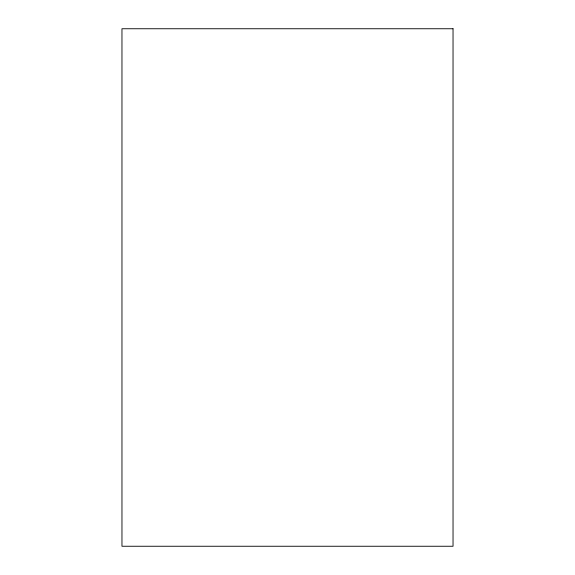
<?xml version="1.0" encoding="UTF-8"?>
<svg xmlns="http://www.w3.org/2000/svg" width="575" height="575" viewBox="0 0 575 575"><rect width="100%" height="100%" fill="white"/><g stroke="black" fill="none" stroke-linecap="round" stroke-linejoin="round"><path stroke-width="0.86" d="M453.035 28.75L121.965 28.75L121.965 546.25L453.035 546.25L453.035 28.75"/></g></svg>
